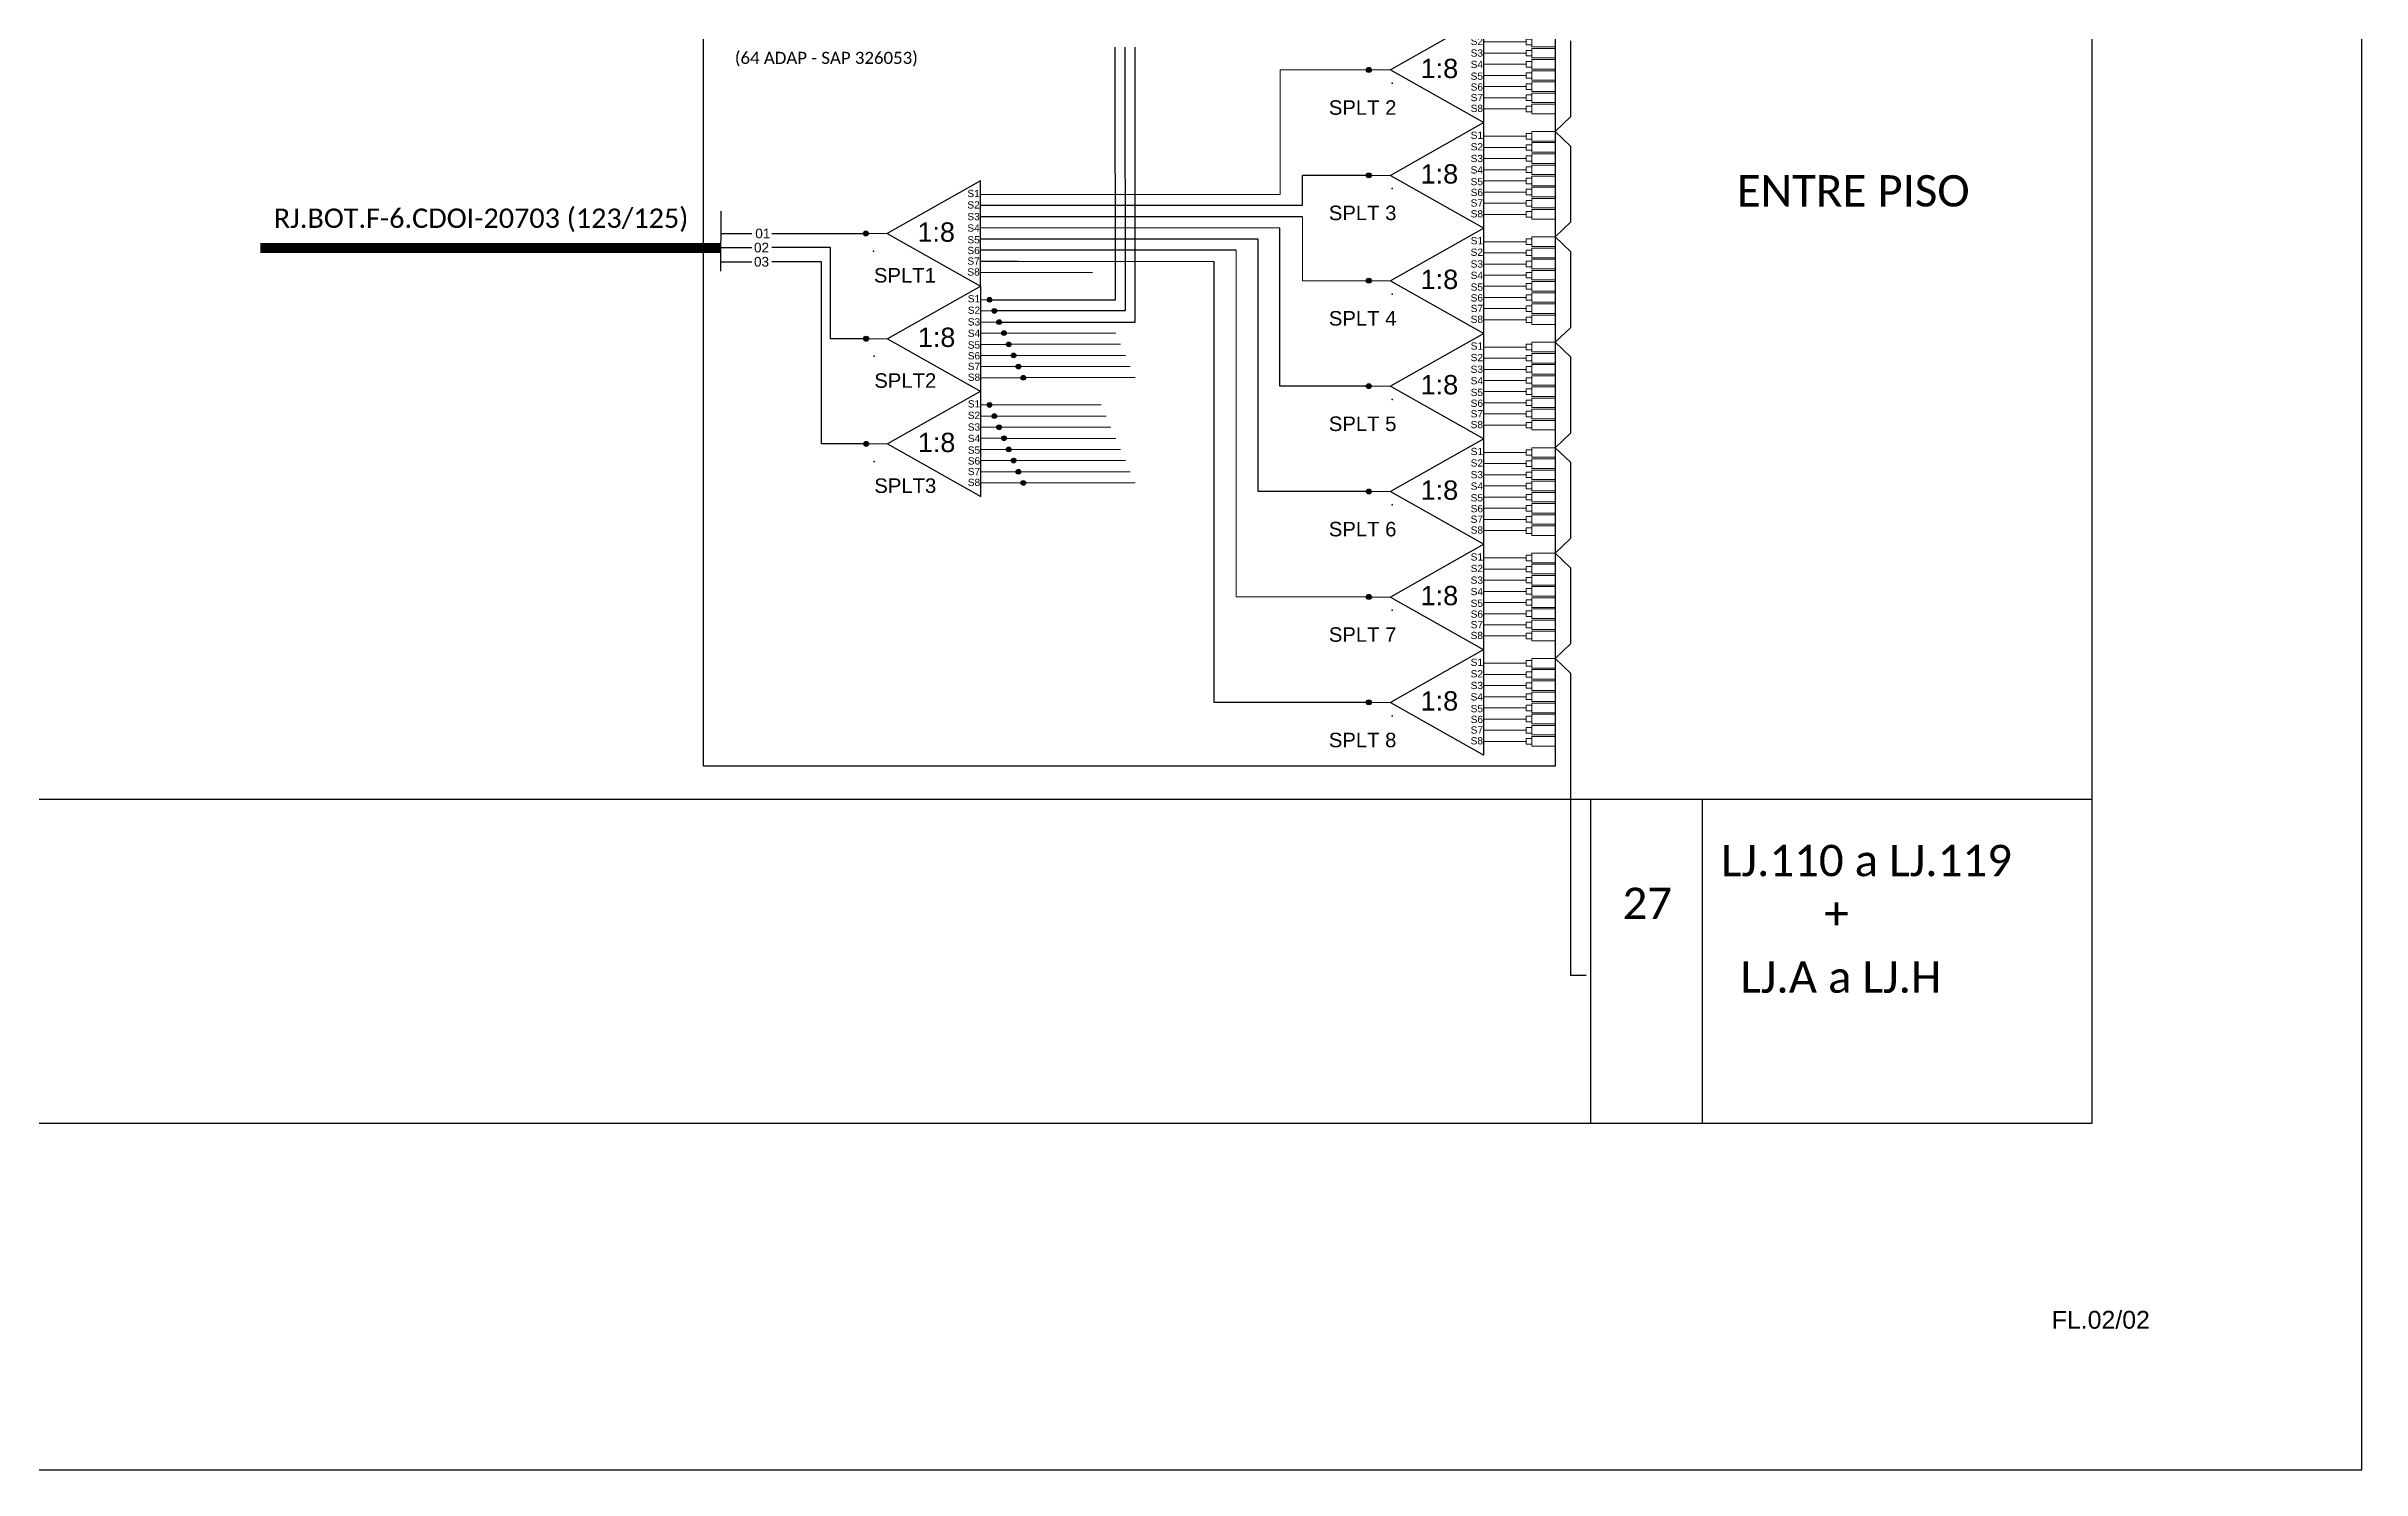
# Model space of a CAD drawing. Header units: metres. Extents: x -1286 to 459, y -500 to 94.
# Drawn here: x 220.1 to 459.5, y -499.8 to -352.7 of the extents above; entities that cross this region are included whole.
import ezdxf
from ezdxf.enums import TextEntityAlignment as Align

# ---------------------------------------------------------------- set-up
doc = ezdxf.new("R2010")
doc.units = ezdxf.units.M
doc.styles.add('ARIAL', font='arial.ttf')
doc.styles.add('WMF-Calibri0', font='calibri.ttf')
doc.linetypes.add('RESERVA', pattern='A,0.5,-0.15,["RESERVA",Standard,S=0.18,R=0,X=0,Y=-0.1],-1.3', length=1.95)

# ---------------------------------------------------------------- blocks, each defined once
blk = doc.blocks.new('SPLT_1-8_SC-APC')
at = {"color": 1}
blk.add_lwpolyline([(-7.37, -2.1), (-17.04, -7.55), (-7.37, -13), (-7.37, -2.1)], dxfattribs=at)
at = {"color": 3, "lineweight": 0}
for points in [[(-2.99, -3.51), (-7.37, -3.51)], [(-7.37, -4.66), (-2.99, -4.66)], [(-2.41, -3.02), (-2.41, -4)], [(-2.41, -3.02), (0, -3.02)], [(-2.41, -4), (0, -4)], [(-2.41, -4.17), (-2.41, -5.16)], [(-2.41, -4.17), (0, -4.17)], [(-7.37, -5.82), (-2.99, -5.82)], [(-7.37, -6.97), (-2.99, -6.97)], [(-2.41, -5.16), (0, -5.16)], [(-2.41, -5.32), (-2.41, -6.31)], [(-2.41, -5.32), (0, -5.32)], [(-2.41, -6.31), (0, -6.31)], [(-2.41, -6.48), (-2.41, -7.46)], [(-2.41, -6.48), (0, -6.48)], [(-7.37, -8.12), (-2.99, -8.12)], [(-7.37, -9.28), (-2.99, -9.28)], [(-2.41, -7.46), (0, -7.46)], [(-2.41, -7.63), (-2.41, -8.62)], [(-2.41, -7.63), (0, -7.63)], [(-2.41, -8.62), (0, -8.62)], [(-2.41, -8.78), (-2.41, -9.77)], [(-2.41, -8.78), (0, -8.78)], [(-7.37, -10.43), (-2.99, -10.43)], [(-7.37, -11.58), (-2.99, -11.58)], [(-2.41, -9.77), (0, -9.77)], [(-2.41, -9.94), (-2.41, -10.92)], [(-2.41, -9.94), (0, -9.94)], [(-2.41, -10.92), (0, -10.92)], [(-2.41, -11.09), (-2.41, -12.08)], [(-2.41, -11.09), (0, -11.09)], [(-2.41, -12.08), (0, -12.08)]]:
    blk.add_lwpolyline(points, dxfattribs=at)
for points in [[(-2.99, -3.22), (-2.41, -3.22), (-2.41, -3.8), (-2.99, -3.8)], [(-2.99, -4.38), (-2.41, -4.38), (-2.41, -4.95), (-2.99, -4.95)], [(-2.99, -5.53), (-2.41, -5.53), (-2.41, -6.1), (-2.99, -6.1)], [(-2.99, -6.68), (-2.41, -6.68), (-2.41, -7.26), (-2.99, -7.26)], [(-2.99, -7.84), (-2.41, -7.84), (-2.41, -8.41), (-2.99, -8.41)], [(-2.99, -8.99), (-2.41, -8.99), (-2.41, -9.56), (-2.99, -9.56)], [(-2.99, -10.14), (-2.41, -10.14), (-2.41, -10.72), (-2.99, -10.72)], [(-2.99, -11.3), (-2.41, -11.3), (-2.41, -11.87), (-2.99, -11.87)]]:
    blk.add_lwpolyline(points, close=True, dxfattribs=at)
at = {"color": 1, "lineweight": 0}
blk.add_lwpolyline([(-17.04, -7.55), (-19.26, -7.55)], dxfattribs=at)
at = {"color": 1, "style": 'ARIAL'}
for s, height, p in [('S1', 0.75, (-8.74, -3.78)), ('S2', 0.75, (-8.74, -4.97)), ('1:8', 2, (-13.91, -8.4)), ('S3', 0.75, (-8.74, -6.18)), ('S4', 0.75, (-8.74, -7.36)), ('S5', 0.75, (-8.74, -8.57)), ('S6', 0.75, (-8.74, -9.69)), ('S7', 0.75, (-8.74, -10.78)), ('S8', 0.75, (-8.74, -11.9))]:
    blk.add_text(s, height=height, dxfattribs=at).set_placement(p)
blk = doc.blocks.new('SPLITTER_')
blk.add_point((0, 0))
at = {"style": 'ARIAL', "flags": 4}
blk.add_attdef('SPLT', (0, -3.26), '', height=1.5, dxfattribs=at)
blk = doc.blocks.new('SPLT_1-8_DIV_DIR')
h = blk.add_hatch(color=3)
h.dxf.hatch_style = 1
edge = h.paths.add_edge_path()
edge.add_arc((12.77, 4.04), 0.242, 0, 360)
h = blk.add_hatch(color=3)
h.dxf.hatch_style = 1
edge = h.paths.add_edge_path()
edge.add_arc((13.27, 2.88), 0.242, 0, 360)
h = blk.add_hatch(color=3)
h.dxf.hatch_style = 1
edge = h.paths.add_edge_path()
edge.add_arc((13.77, 1.73), 0.242, 0, 360)
h = blk.add_hatch(color=3)
h.dxf.hatch_style = 1
edge = h.paths.add_edge_path()
edge.add_arc((14.27, 0.58), 0.242, 0, 360)
h = blk.add_hatch(color=3)
h.dxf.hatch_style = 1
edge = h.paths.add_edge_path()
edge.add_arc((14.77, -0.58), 0.242, 0, 360)
h = blk.add_hatch(color=3)
h.dxf.hatch_style = 1
edge = h.paths.add_edge_path()
edge.add_arc((15.27, -1.73), 0.242, 0, 360)
h = blk.add_hatch(color=3)
h.dxf.hatch_style = 1
edge = h.paths.add_edge_path()
edge.add_arc((15.77, -2.88), 0.242, 0, 360)
h = blk.add_hatch(color=3)
h.dxf.hatch_style = 1
edge = h.paths.add_edge_path()
edge.add_arc((16.27, -4.04), 0.242, 0, 360)
at = {"color": 1}
blk.add_lwpolyline([(11.89, 5.45), (2.22, 0), (11.89, -5.45), (11.89, 5.45)], dxfattribs=at)
at = {"color": 7, "lineweight": 0}
for points in [[(12.77, 4.04), (11.89, 4.04)], [(11.89, 2.88), (13.27, 2.88)], [(11.89, 1.73), (13.77, 1.73)], [(11.89, 0.58), (14.27, 0.58)], [(11.89, -0.58), (14.77, -0.58)], [(11.89, -1.73), (15.27, -1.73)], [(11.89, -2.88), (15.77, -2.88)], [(11.89, -4.04), (16.27, -4.04)]]:
    blk.add_lwpolyline(points, dxfattribs=at)
at = {"color": 1, "lineweight": 0}
blk.add_lwpolyline([(2.22, 0), (0, 0)], dxfattribs=at)
at = {"color": 3}
for centre in [(12.77, 4.04), (13.27, 2.88), (13.77, 1.73), (14.27, 0.58), (14.77, -0.58), (15.27, -1.73), (15.77, -2.88), (16.27, -4.04)]:
    blk.add_circle(centre, 0.242, dxfattribs=at)
at = {"color": 1, "style": 'ARIAL'}
for s, height, p in [('S1', 0.75, (10.52, 3.77)), ('S2', 0.75, (10.52, 2.58)), ('1:8', 2, (5.35, -0.85)), ('S3', 0.75, (10.52, 1.37)), ('S4', 0.75, (10.52, 0.19)), ('S5', 0.75, (10.52, -1.02)), ('S6', 0.75, (10.52, -2.14)), ('S7', 0.75, (10.52, -3.24)), ('S8', 0.75, (10.52, -4.36))]:
    blk.add_text(s, height=height, dxfattribs=at).set_placement(p)

msp = doc.modelspace()

# ---------------------------------------------------------------- hatches: boundary and pattern name
h = msp.add_hatch(color=3)
h.dxf.hatch_style = 1
edge = h.paths.add_edge_path()
edge.add_arc((356.84, -355.1), 0.256, 0, 360)
h = msp.add_hatch(color=3)
h.dxf.hatch_style = 1
edge = h.paths.add_edge_path()
edge.add_arc((356.84, -366), 0.256, 0, 360)
h = msp.add_hatch(color=3)
h.dxf.hatch_style = 1
edge = h.paths.add_edge_path()
edge.add_arc((304.83, -372.01), 0.256, 0, 360)
h = msp.add_hatch(color=3)
h.dxf.hatch_style = 1
edge = h.paths.add_edge_path()
edge.add_arc((356.84, -376.89), 0.256, 0, 360)
h = msp.add_hatch(color=3)
h.dxf.hatch_style = 1
edge = h.paths.add_edge_path()
edge.add_arc((304.87, -382.89), 0.256, 0, 360)
h = msp.add_hatch(color=3)
h.dxf.hatch_style = 1
edge = h.paths.add_edge_path()
edge.add_arc((356.84, -387.79), 0.256, 0, 360)
h = msp.add_hatch(color=3)
h.dxf.hatch_style = 1
edge = h.paths.add_edge_path()
edge.add_arc((304.87, -393.76), 0.256, 0, 360)
h = msp.add_hatch(color=3)
h.dxf.hatch_style = 1
edge = h.paths.add_edge_path()
edge.add_arc((356.84, -398.69), 0.256, 0, 360)
h = msp.add_hatch(color=3)
h.dxf.hatch_style = 1
edge = h.paths.add_edge_path()
edge.add_arc((356.84, -409.58), 0.256, 0, 360)
h = msp.add_hatch(color=3)
h.dxf.hatch_style = 1
edge = h.paths.add_edge_path()
edge.add_arc((356.84, -420.48), 0.256, 0, 360)

# ---------------------------------------------------------------- linework, layer by layer
at = {"color": 7}
for p, q in [((356.84, -366), (349.95, -366)), ((349.95, -366), (349.95, -369.13)), ((349.95, -369.13), (316.72, -369.13)), ((349.96, -370.28), (316.72, -370.28)), ((345.38, -372.58), (316.72, -372.59)), ((345.38, -398.69), (345.38, -372.58)), ((347.65, -387.79), (347.65, -371.43)), ((343.11, -373.74), (316.72, -373.74)), ((340.84, -420.48), (340.84, -374.89)), ((356.85, -387.79), (347.65, -387.79)), ((356.84, -398.69), (345.38, -398.69)), ((356.85, -420.48), (340.84, -420.48))]:
    msp.add_line(p, q, dxfattribs=at)
at = {"color": 7, "lineweight": 0}
for p, q in [((349.96, -376.89), (349.96, -370.28)), ((347.65, -371.43), (316.72, -371.43)), ((340.84, -374.89), (316.72, -374.89)), ((343.11, -409.58), (343.11, -373.74)), ((356.84, -376.89), (349.96, -376.89)), ((356.84, -409.58), (343.11, -409.58))]:
    msp.add_line(p, q, dxfattribs=at)
msp.add_lwpolyline([(-381.52, -499.81), (459.48, -499.81), (459.48, 94.19), (-381.52, 94.19)], close=True)
for points in [[(43.87, 2.81), (43.87, -463.97), (431.63, -463.97), (431.63, 2.81)], [(43.87, -430.49), (431.63, -430.49)], [(379.76, -430.49), (379.76, -463.97)], [(391.33, -463.97), (391.33, -430.49)]]:
    msp.add_lwpolyline(points)
at = {"color": 1}
msp.add_lwpolyline([(288.05, -348.76), (376.1, -348.76), (376.1, -427.09), (288.05, -427.09)], close=True, dxfattribs=at)
at = {"color": 5}
for points in [[(317.86, -378.86), (330.64, -378.86), (330.62, -352.74)], [(331.62, -352.74), (331.63, -380.01), (318.05, -380.01)], [(318.85, -381.16), (332.69, -381.16), (332.68, -352.74)]]:
    msp.add_lwpolyline(points, dxfattribs=at)
at = {"color": 3}
for points in [[(377.67, -352.08), (377.67, -359.96), (376.1, -361.47), (377.67, -362.97), (377.67, -370.85), (376.1, -372.36), (377.67, -373.87), (377.67, -381.75), (376.1, -383.26), (377.67, -384.77), (377.67, -392.65), (376.1, -394.16), (377.67, -395.66), (377.67, -403.55), (376.1, -405.05), (377.67, -406.56), (377.67, -414.44), (376.1, -415.95), (377.67, -417.46), (377.67, -448.69), (379.32, -448.69)], [(289.89, -372.01), (293.05, -372.01)], [(295.12, -372.01), (304.83, -372.01)], [(289.89, -373.47), (293.05, -373.47)]]:
    msp.add_lwpolyline(points, dxfattribs=at)
at = {"color": 7, "lineweight": 0}
for points in [[(356.84, -355.1), (347.68, -355.09), (347.68, -367.97), (316.72, -367.97)], [(317.57, -367.98), (316.7, -367.98)], [(316.7, -369.13), (318.07, -369.13)], [(316.7, -370.28), (318.57, -370.28)], [(316.7, -371.43), (319.07, -371.43)], [(316.7, -372.58), (319.57, -372.58)], [(316.7, -373.73), (320.07, -373.73)], [(316.7, -374.88), (320.57, -374.88)]]:
    msp.add_lwpolyline(points, dxfattribs=at)
at = {"color": 1}
for points in [[(316.7, -366.57), (307.05, -372.01), (316.7, -377.45), (316.7, -366.57)], [(289.83, -375.9), (289.89, -369.69)]]:
    msp.add_lwpolyline(points, dxfattribs=at)
at = {"color": 1, "const_width": 1}
msp.add_lwpolyline([(242.24, -373.51), (289.89, -373.51)], dxfattribs=at)
at = {"color": 1, "lineweight": 0}
msp.add_lwpolyline([(307.05, -372.01), (304.83, -372.01)], dxfattribs=at)
at = {"color": 2}
for points in [[(289.89, -373.47), (293.05, -373.47)], [(304.87, -382.89), (301.18, -382.89), (301.18, -373.47), (295.12, -373.47)]]:
    msp.add_lwpolyline(points, dxfattribs=at)
at = {"color": 7}
for points in [[(289.89, -374.93), (293.05, -374.93)], [(304.87, -393.76), (300.26, -393.76), (300.26, -374.93), (295.12, -374.93)]]:
    msp.add_lwpolyline(points, dxfattribs=at)
at = {"color": 7, "linetype": 'RESERVA', "lineweight": 0, "ltscale": 2}
msp.add_lwpolyline([(316.7, -376.04), (328.26, -376.04)], dxfattribs=at)
at = {"color": 8, "linetype": 'RESERVA', "lineweight": 0, "ltscale": 2}
for points in [[(319.11, -382.31), (330.67, -382.31)], [(319.61, -383.46), (331.17, -383.46)], [(320.11, -384.61), (331.67, -384.61)], [(320.61, -385.76), (332.17, -385.76)], [(321.11, -386.91), (332.67, -386.91)], [(317.62, -389.73), (329.17, -389.73)], [(318.11, -390.89), (329.67, -390.89)], [(318.61, -392.04), (330.17, -392.04)], [(319.11, -393.19), (330.67, -393.19)], [(319.61, -394.34), (331.17, -394.34)], [(320.11, -395.49), (331.67, -395.49)], [(320.61, -396.64), (332.17, -396.64)], [(321.11, -397.79), (332.67, -397.79)]]:
    msp.add_lwpolyline(points, dxfattribs=at)
at = {"color": 3}
for centre in [(356.84, -355.1), (356.84, -366), (304.83, -372.01), (356.84, -376.89), (304.87, -382.89), (356.84, -387.79), (304.87, -393.76), (356.84, -398.69), (356.84, -409.58), (356.84, -420.48)]:
    msp.add_circle(centre, 0.256, dxfattribs=at)

# ---------------------------------------------------------------- block references
for p in [(376.1, -347.55), (376.1, -358.45), (376.1, -369.35), (376.1, -380.24), (376.1, -391.14), (376.1, -402.04), (376.1, -412.93)]:
    msp.add_blockref('SPLT_1-8_SC-APC', p, dxfattribs=at)
ref = msp.add_blockref('SPLITTER_', (359.23, -356.48), dxfattribs=dict(xscale=-1))
ref.add_attrib('SPLT', 'SPLT 2', (352.7, -359.74), dxfattribs={"height": 1.5, "style": 'ARIAL'})
ref = msp.add_blockref('SPLITTER_', (359.23, -367.37), dxfattribs=dict(xscale=-1))
ref.add_attrib('SPLT', 'SPLT 3', (352.7, -370.63), dxfattribs={"height": 1.5, "style": 'ARIAL'})
ref = msp.add_blockref('SPLITTER_', (305.64, -373.82))
ref.add_attrib('SPLT', 'SPLT1', (305.67, -377.08), dxfattribs={"height": 1.5, "style": 'ARIAL'})
at = {"xscale": 0.9982254764087685, "yscale": 0.9982254764087685, "zscale": 0.9982254764087685}
for p in [(304.87, -382.89), (304.87, -393.76)]:
    msp.add_blockref('SPLT_1-8_DIV_DIR', p, dxfattribs=at)
ref = msp.add_blockref('SPLITTER_', (359.23, -378.27), dxfattribs=dict(xscale=-1))
ref.add_attrib('SPLT', 'SPLT 4', (352.7, -381.53), dxfattribs={"height": 1.5, "style": 'ARIAL'})
ref = msp.add_blockref('SPLITTER_', (305.68, -384.7))
ref.add_attrib('SPLT', 'SPLT2', (305.71, -387.96), dxfattribs={"height": 1.5, "style": 'ARIAL'})
ref = msp.add_blockref('SPLITTER_', (359.23, -389.17), dxfattribs=dict(xscale=-1))
ref.add_attrib('SPLT', 'SPLT 5', (352.7, -392.43), dxfattribs={"height": 1.5, "style": 'ARIAL'})
ref = msp.add_blockref('SPLITTER_', (305.68, -395.57))
ref.add_attrib('SPLT', 'SPLT3', (305.71, -398.83), dxfattribs={"height": 1.5, "style": 'ARIAL'})
ref = msp.add_blockref('SPLITTER_', (359.23, -400.06), dxfattribs=dict(xscale=-1))
ref.add_attrib('SPLT', 'SPLT 6', (352.7, -403.32), dxfattribs={"height": 1.5, "style": 'ARIAL'})
ref = msp.add_blockref('SPLITTER_', (359.23, -410.96), dxfattribs=dict(xscale=-1))
ref.add_attrib('SPLT', 'SPLT 7', (352.7, -414.22), dxfattribs={"height": 1.5, "style": 'ARIAL'})
ref = msp.add_blockref('SPLITTER_', (359.23, -421.86), dxfattribs=dict(xscale=-1))
ref.add_attrib('SPLT', 'SPLT 8', (352.7, -425.12), dxfattribs={"height": 1.5, "style": 'ARIAL'})

# ---------------------------------------------------------------- texts
at = {"color": 1, "style": 'WMF-Calibri0'}
msp.add_text('(64 ADAP - SAP 326053)', height=1.25, dxfattribs=at).set_placement((300.75, -354.48), align=Align.CENTER)
at = {"color": 7, "style": 'WMF-Calibri0'}
for s, p in [('ENTRE PISO', (394.87, -369.22)), ('LJ.110 a LJ.119', (393.24, -438.45)), ('+', (403.93, -443.93)), ('LJ.A a LJ.H', (395.24, -450.5))]:
    msp.add_text(s, height=3.24, dxfattribs=at).set_placement(p)
at = {"color": 1}
for s, height, style, p in [('S1', 0.749, 'ARIAL', (315.33, -368.25)), ('RJ.BOT.F-6.CDOI-20703 (123/125)', 2, 'WMF-Calibri0', (243.63, -371.43)), ('1:8', 1.996, 'ARIAL', (310.17, -372.86)), ('S2', 0.749, 'ARIAL', (315.33, -369.43)), ('S3', 0.749, 'ARIAL', (315.33, -370.64)), ('S4', 0.749, 'ARIAL', (315.33, -371.82)), ('S5', 0.749, 'ARIAL', (315.33, -373.03)), ('S6', 0.749, 'ARIAL', (315.33, -374.14)), ('S7', 0.749, 'ARIAL', (315.33, -375.24)), ('S8', 0.749, 'ARIAL', (315.33, -376.36))]:
    msp.add_text(s, height=height, dxfattribs=dict(at, style=style)).set_placement(p)
at = {"style": 'ARIAL'}
for s, height, p in [('02', 1, (294.05, -373.47)), ('01', 1, (294.18, -372.01)), ('03', 1, (294.05, -374.93)), ('FL.02/02', 1.84, (432.51, -484.31))]:
    msp.add_text(s, height=height, dxfattribs=at).set_placement(p, align=Align.MIDDLE_CENTER)
at = {"color": 7, "style": 'WMF-Calibri0', "flags": 4}
msp.add_attdef('27', text='XX', height=3.24, dxfattribs=at).set_placement((385.62, -441.26), align=Align.MIDDLE_CENTER)

doc.saveas('drawing.dxf')
